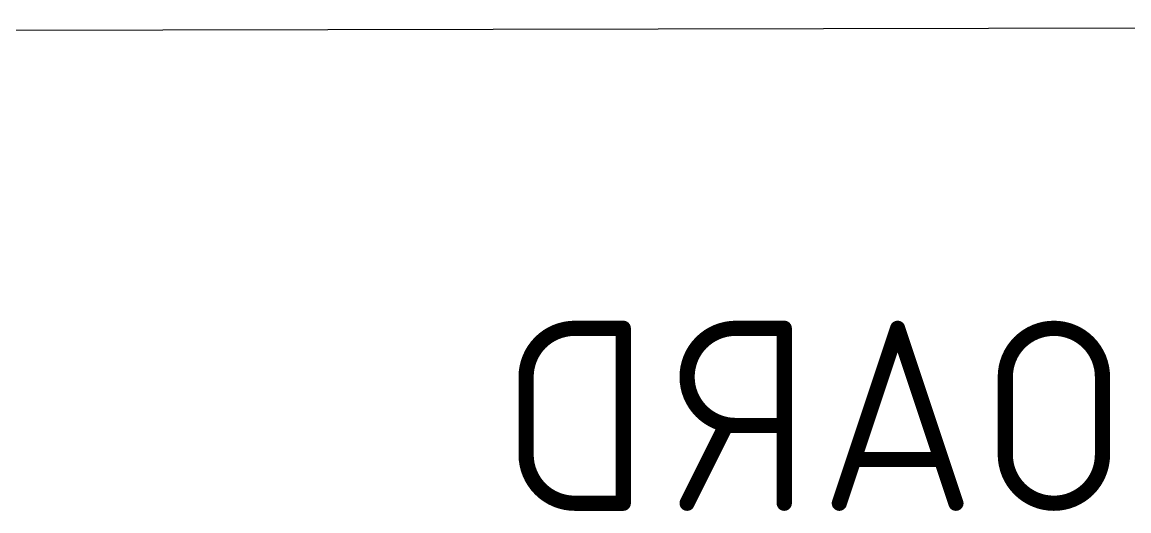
# Model space of a CAD drawing. Extents: x -11 to 108, y -2 to 100.
# Drawn here: x 55.31 to 70.1, y 93.47 to 100 of the extents above; entities that cross this region are included whole.
import ezdxf

# ---------------------------------------------------------------- set-up
doc = ezdxf.new("R2010")
doc.units = 0
doc.layers.add('16', color=132, linetype='CONTINUOUS')
doc.layers.add('20', color=31, linetype='CONTINUOUS')

msp = doc.modelspace()

# ---------------------------------------------------------------- linework, layer by layer
at = {"layer": '16'}
for points, const_width in [([(62.694, 95.9104, 0.4142), (62.0449, 95.2613)], 0.2032), ([(62.694, 95.9612, 1), (62.694, 95.8596)], 0.1016), ([(62.694, 95.8596, 1), (62.694, 95.9612)], 0.1016), ([(63.3939, 95.9104, 1), (63.2923, 95.9104)], 0.1016), ([(63.3431, 95.8596, 1), (63.3431, 95.9612)], 0.1016), ([(64.8451, 95.9104, 1), (64.8451, 94.6122)], 0.2032), ([(64.8451, 95.9612, 1), (64.8451, 95.8596)], 0.1016), ([(64.8451, 95.8596, 1), (64.8451, 95.9612)], 0.1016), ([(65.545, 95.9104, 1), (65.4434, 95.9104)], 0.1016), ([(65.4942, 95.8596, 1), (65.4942, 95.9612)], 0.1016), ([(67.0571, 95.9265, 1), (66.9607, 95.8943)], 0.1016), ([(67.0571, 95.8943, 1), (66.9607, 95.9265)], 0.1016), ([(69.7459, 95.2613, 1), (68.4477, 95.2613)], 0.2032), ([(62.0957, 95.2613, 1), (61.9941, 95.2613)], 0.1016), ([(61.9941, 95.2613, 1), (62.0957, 95.2613)], 0.1016), ([(68.4985, 95.2613, 1), (68.3969, 95.2613)], 0.1016), ([(68.3969, 95.2613, 1), (68.4985, 95.2613)], 0.1016), ([(69.7967, 95.2613, 1), (69.6951, 95.2613)], 0.1016), ([(69.6951, 95.2613, 1), (69.7967, 95.2613)], 0.1016), ([(64.7607, 94.5895, 1), (64.6698, 94.6349)], 0.1016), ([(64.8451, 94.663, 1), (64.8451, 94.5614)], 0.1016), ([(64.8451, 94.5614, 1), (64.8451, 94.663)], 0.1016), ([(65.4942, 94.5614, 1), (65.4942, 94.663)], 0.1016), ([(62.0449, 94.2227, 0.4142), (62.694, 93.5736)], 0.2032), ([(62.0957, 94.2227, 1), (61.9941, 94.2227)], 0.1016), ([(61.9941, 94.2227, 1), (62.0957, 94.2227)], 0.1016), ([(66.4247, 94.2086, 1), (66.4247, 94.107)], 0.1016), ([(67.5931, 94.107, 1), (67.5931, 94.2086)], 0.1016), ([(68.4477, 94.2227, 1), (69.7459, 94.2227)], 0.2032), ([(68.4985, 94.2227, 1), (68.3969, 94.2227)], 0.1016), ([(68.3969, 94.2227, 1), (68.4985, 94.2227)], 0.1016), ([(69.7967, 94.2227, 1), (69.6951, 94.2227)], 0.1016), ([(69.6951, 94.2227, 1), (69.7967, 94.2227)], 0.1016), ([(62.694, 93.6244, 1), (62.694, 93.5228)], 0.1016), ([(62.694, 93.5228, 1), (62.694, 93.6244)], 0.1016), ([(63.2923, 93.5736, 1), (63.3939, 93.5736)], 0.1016), ([(63.3431, 93.5228, 1), (63.3431, 93.6244)], 0.1016), ([(64.1505, 93.5963, 1), (64.2414, 93.5509)], 0.1016), ([(65.4434, 93.5736, 1), (65.545, 93.5736)], 0.1016), ([(66.1818, 93.5897, 1), (66.2782, 93.5575)], 0.1016), ([(67.7397, 93.5575, 1), (67.836, 93.5897)], 0.1016)]:
    msp.add_lwpolyline(points, format="xyb", dxfattribs=dict(at, const_width=const_width))
at = {"layer": '16', "const_width": 0.2032}
for points in [[(63.3431, 95.9104), (62.694, 95.9104)], [(63.3431, 93.5736), (63.3431, 95.9104)], [(65.4942, 95.9104), (64.8451, 95.9104)], [(65.4942, 93.5736), (65.4942, 95.9104)], [(67.0089, 95.9104), (66.23, 93.5736)], [(67.7879, 93.5736), (67.0089, 95.9104)], [(62.0449, 95.2613), (62.0449, 94.2227)], [(68.4477, 95.2613), (68.4477, 94.2227)], [(69.7459, 94.2227), (69.7459, 95.2613)], [(64.196, 93.5736), (64.7153, 94.6122)], [(64.8451, 94.6122), (65.4942, 94.6122)], [(66.4247, 94.1578), (67.5931, 94.1578)], [(62.694, 93.5736), (63.3431, 93.5736)]]:
    msp.add_lwpolyline(points, dxfattribs=at)
at = {"layer": '20'}
msp.add_line((107.93, 100), (-10.922, 99.746), dxfattribs=at)

doc.saveas('drawing.dxf')
